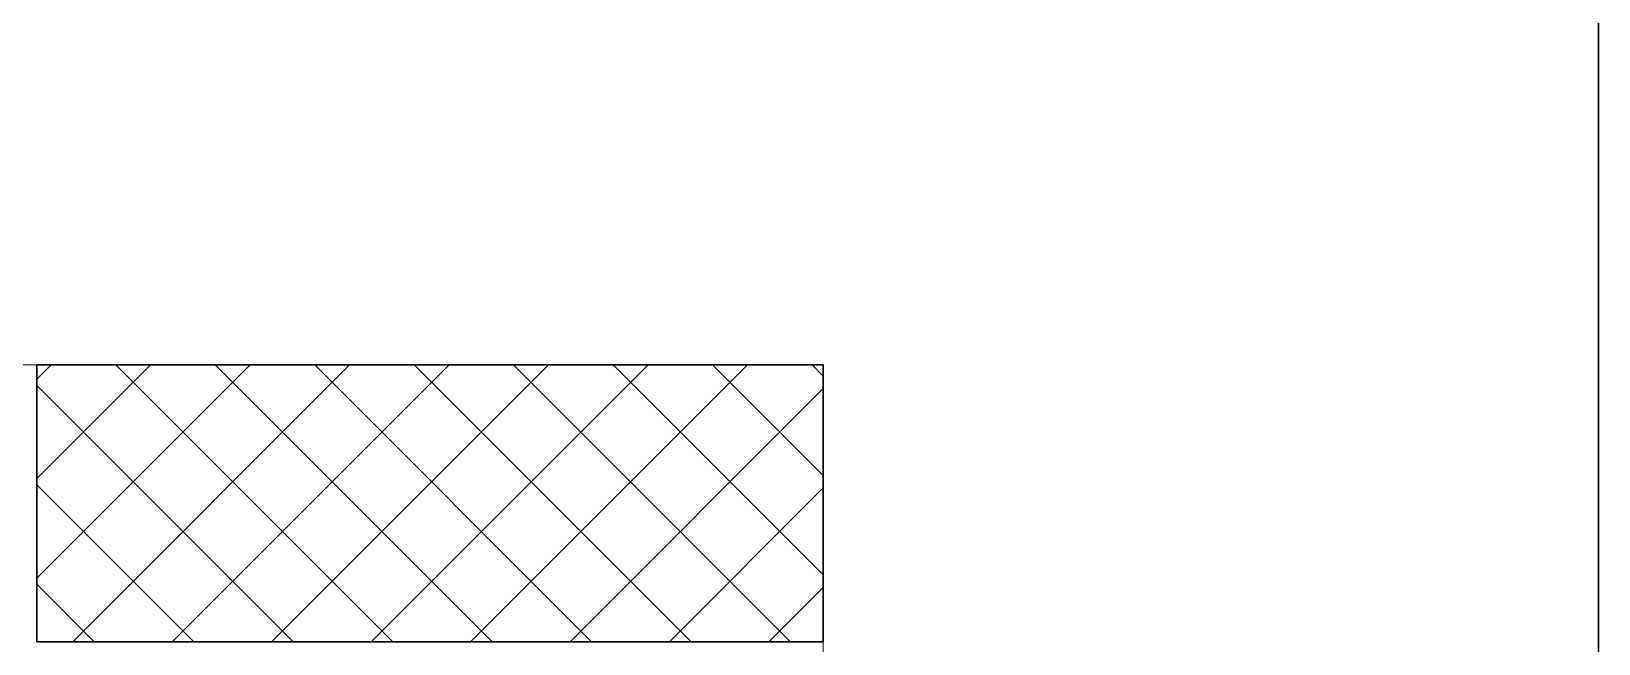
# Model space of a CAD drawing. Header units: millimetres. Extents: x 0 to 145404, y 0 to 194550.
# Drawn here: x 94734 to 94875.5, y 158910.9 to 158966.2 of the extents above; entities that cross this region are included whole.
import ezdxf

# ---------------------------------------------------------------- set-up
doc = ezdxf.new("R2010")
doc.units = ezdxf.units.MM
for name, color, linetype, lineweight in [('АР - детали окон', 152, 'Continuous', 0), ('АР - Наружная стена', 144, 'Continuous', 30), ('АР - Окна', 150, 'Continuous', 9), ('АР - утеплитель', 40, 'Continuous', 30), ('АР - утеплитель - штриховка', 30, 'Continuous', 0)]:
    doc.layers.add(name, color=color, linetype=linetype, lineweight=lineweight)

# ---------------------------------------------------------------- blocks, each defined once
blk = doc.blocks.new('блок балконный дверной с проходом 750мм')
at = {"layer": 'АР - утеплитель - штриховка'}
h = blk.add_hatch(dxfattribs=at)
h.set_pattern_fill('ANSI37', color=256, scale=2, angle=360)
h.set_pattern_definition([(44.99999999999999, (-2619453.436677077, 1661577.841544422), (-4.490128060534574, 4.490128060534577), []), (134.9999999999999, (-2619453.436677077, 1661577.841544422), (-4.490128060534578, -4.490128060534573), [])])
h.paths.add_polyline_path([(-25.00015833203361, 8.999632776683683), (-0.0002799013527692296, 8.999632776683683), (-0.0002799008871079423, 79.99950333042554), (-25.00015833203361, 79.99950333042554)])
at = {"layer": 'АР - детали окон', "color": 251}
blk.add_lwpolyline([(-950.000098820652, 79.99791722252277), (-900.000098820652, 79.99791722252277), (-900.000098820652, 149.9979172225228), (-50.00009882065217, 149.9979172225228), (-50.00009882065217, 79.99791722252277), (-9.882065216970659e-05, 79.99791722252277), (-9.882065216970659e-05, -250.0020827774772), (-950.000098820652, -250.0020827774771)], close=True, dxfattribs=at)
at = {"layer": 'АР - детали окон', "color": 252, "linetype": 'Continuous', "ltscale": 0.5, "flags": 128}
blk.add_lwpolyline([(-0.0002799008871079423, 79.9997283817863), (-950.000098820652, 79.99791722205711)], dxfattribs=at)
at = {"layer": 'АР - утеплитель', "color": 2}
blk.add_lwpolyline([(-0.0002799008871079423, 8.999632776214384), (-25.00015833110228, 8.999632776447214), (-25.00015833110228, 79.99950333018907), (-0.0002799008871079423, 79.9995033304219)], close=True, dxfattribs=at)
blk = doc.blocks.new('Квартира 1С 3450 тип 9')
at = {"layer": 'АР - Наружная стена'}
blk.add_lwpolyline([(-7150, 3649.999999999767), (-7150, -2.328306436538696e-10), (-6750, -2.328306436538696e-10), (-6750, 3649.999999999767)], close=True, dxfattribs=at)
at = {"layer": 'АР - Окна', "rotation": 90.00000000000001}
blk.add_blockref('блок балконный дверной с проходом 750мм', (-7000.002082778141, 2840.000098803313), dxfattribs=at)
blk = doc.blocks.new('V_Section_1')
blk.add_blockref('Квартира 1С 3450 тип 9', (7150.000000037253, -24599.99999996927))

msp = doc.modelspace()

# ---------------------------------------------------------------- block references
at = {"xscale": -1}
msp.add_blockref('V_Section_1', (94875.46005912252, 180696.1136985498), dxfattribs=at)

doc.saveas('drawing.dxf')
